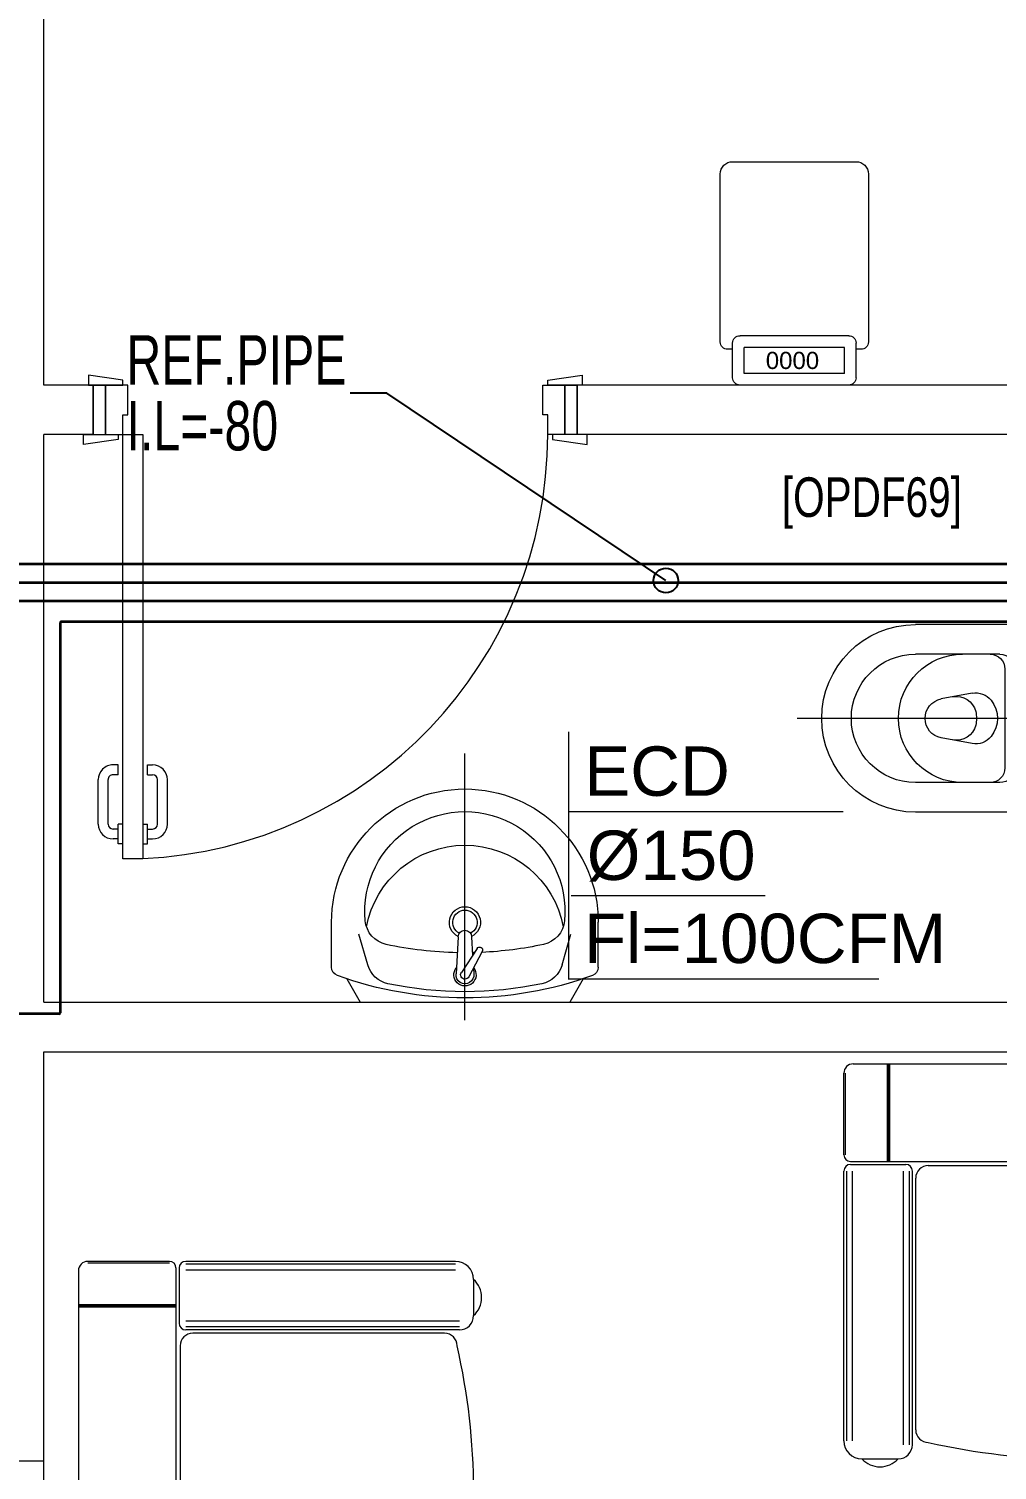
# Model space of a CAD drawing. Header units: millimetres. Extents: x -160614 to 59925, y -157025 to 0.
# Drawn here: x -63562 to -61602, y -100120 to -97201 of the extents above; entities that cross this region are included whole.
import ezdxf
from ezdxf import colors
from ezdxf.entities.mleader import LeaderData, LeaderLine
from ezdxf.math import Vec2, Vec3

# ---------------------------------------------------------------- set-up
doc = ezdxf.new("R2010")
doc.units = ezdxf.units.MM
doc.header["$LTSCALE"] = 8
doc.layers.get('0').update_dxf_attribs({"color": 9, "lineweight": 5})
for name, color, linetype, lineweight in [('72_EGR_BASE_TEXT', 9, 'Continuous', 5), ('72_EGR_EQP_TAG', 9, 'Continuous', 5), ('Aluminum', 9, 'Continuous', 5), ('LOADING', 9, 'Continuous', 5), ('SANIT', 9, 'Continuous', 5), ('Walls', 9, 'Continuous', 5), ('Wooden Joinery', 9, 'Continuous', 5)]:
    doc.layers.add(name, color=color, linetype=linetype, lineweight=lineweight)
for name, color, linetype in [('A-EXH', 1, 'Continuous'), ('A-EXH-texts', 1, 'Continuous'), ('M-TEXT-RP', 7, 'Continuous'), ('REF', 42, 'Continuous'), ('TME-NON MEDICAL FURNITURE', 9, 'Continuous')]:
    doc.layers.add(name, color=color, linetype=linetype)
doc.layers.get('0').off()
doc.layers.get('0').freeze()
doc.styles.add('ARIAL', font='arial.ttf')
doc.styles.add('LEROY100', font='arial.ttf', dxfattribs={"width": 0.7})
doc.styles.get("Standard").update_dxf_attribs({"font": 'ARIALUNI.TTF'})
doc.styles.add('X3G_ENTITY_9F38', font='swisscl.ttf', dxfattribs={"height": 0.2})

# ---------------------------------------------------------------- blocks, each defined once
blk = doc.blocks.new('_Origin')
at = {"color": 0, "linetype": 'ByBlock', "lineweight": -2}
blk.add_line((0, 0), (-1, 0), dxfattribs=at)
blk.add_circle((0, 0), 0.5, dxfattribs=at)
blk = doc.blocks.new('A$C72370EFE')
at = {"layer": 'Wooden Joinery'}
for p, q in [((-0.01, -0.04), (-0.02, -0.04)), ((-0.01, -0.03), (-0.01, -0.07)), ((0, -0.03), (-0.01, -0.03)), ((0.04, -0.03), (0.05, -0.03)), ((0.05, -0.03), (0.05, -0.07)), ((0.05, -0.04), (0.06, -0.04)), ((-0.05, -0.07), (-0.05, -0.16)), ((-0.03, -0.07), (-0.03, -0.16)), ((-0.01, -0.06), (-0.02, -0.06)), ((0, -0.07), (-0.01, -0.07)), ((0.04, -0.07), (0.05, -0.07)), ((0.05, -0.06), (0.06, -0.06)), ((0.07, -0.07), (0.07, -0.16)), ((0.09, -0.07), (0.09, -0.16)), ((-0.01, -0.17), (-0.02, -0.17)), ((-0.01, -0.17), (-0.01, -0.19)), ((0.05, -0.17), (0.06, -0.17)), ((0.05, -0.17), (0.05, -0.19)), ((-0.01, -0.19), (-0.02, -0.19)), ((0.05, -0.19), (0.06, -0.19))]:
    blk.add_line(p, q, dxfattribs=at)
for centre, radius, start, end in [((-0.02, -0.07), 0.03, 90, 180), ((0.06, -0.07), 0.03, 0, 90), ((-0.02, -0.07), 0.01, 90, 180), ((0.06, -0.07), 0.01, 0, 90), ((-0.02, -0.16), 0.03, 180, 270), ((-0.02, -0.16), 0.01, 180, 270), ((0.06, -0.16), 0.01, 270, 0), ((0.06, -0.16), 0.03, 270, 0)]:
    blk.add_arc(centre, radius, start, end, dxfattribs=at)
blk = doc.blocks.new('A$C5DAD61B4')
at = {"layer": 'Wooden Joinery'}
for points in [[(80, 959.1), (80, 969.1), (10, 979.1), (10, 959.1)], [(940, 959.1), (940, 969.1), (1010, 979.1), (1010, 959.1)], [(70, 859.1), (70, 849.1), (0, 839.1), (0, 859.1)], [(120, 859.1), (120, 0), (80, 0), (80, 859.1)], [(950, 859.1), (950, 849.1), (1020, 839.1), (1020, 859.1)]]:
    blk.add_lwpolyline(points, close=True, dxfattribs=at)
for points in [[(45, 859.1), (45, 959.1), (20, 959.1), (20, 859.1), (45, 859.1)], [(45, 859.1), (80, 859.1), (80, 899.1), (90, 899.1), (90, 959.1), (45, 959.1), (45, 859.1)], [(975, 859.1), (940, 859.1), (940, 899.1), (930, 899.1), (930, 959.1), (975, 959.1), (975, 859.1)], [(975, 859.1), (975, 959.1), (1000, 959.1), (1000, 859.1), (975, 859.1)]]:
    blk.add_lwpolyline(points, dxfattribs=at)
blk.add_arc((80, 859.1), 860, 272.666, 0, dxfattribs=at)
at = {"layer": 'Wooden Joinery', "xscale": 999.9999999998854, "yscale": 999.9999999998854, "zscale": 999.9999999998854, "rotation": 180}
blk.add_blockref('A$C72370EFE', (120, 0), dxfattribs=at)
blk = doc.blocks.new('WC manta')
at = {"layer": 'SANIT'}
for p, q in [((-0.13, 0.18), (-0.13, -0.18)), ((-0.12, 0.19), (0.41, 0.19)), ((0.109, 0.18), (0.109, -0.18)), ((0.239, 0.13), (0.41, 0.13)), ((0.05, 0.09), (0.05, -0.09)), ((0.209, 0.1), (0.209, -0.1)), ((0.229, 0.1), (0.229, -0.1)), ((0.2955, 0.051), (0.3581, 0.0393)), ((-0.18, 0), (0.65, 0)), ((0.2955, -0.051), (0.3581, -0.0393)), ((0.239, -0.13), (0.41, -0.13)), ((-0.12, -0.19), (0.41, -0.19))]:
    blk.add_line(p, q, dxfattribs=at)
for centre, radius in [((0.159, 0.0752), 0.01), ((-0.04, 0), 0.02), ((0.159, -0.0753), 0.01)]:
    blk.add_circle(centre, radius, dxfattribs=at)
for centre, radius, start, end in [((-0.12, 0.18), 0.01, 90, 180), ((-0.05, 0.09), 0.1, 0, 90), ((0.119, 0.18), 0.01, 90, 180), ((0.41, 0), 0.19, 270, 90), ((0.239, 0.1), 0.03, 90, 180), ((0.259, 0.1), 0.03, 90, 180), ((0.3147, 0), 0.13, 270, 90), ((0.41, 0), 0.13, 270, 90), ((0.3029, 0), 0.0588, 141.525, 218.475), ((0.2882, 0.0117), 0.04, 79.4289, 141.525), ((0.3271, 0.0044), 0.04, 79.4289, 166.4176), ((0.3507, 0), 0.04, 280.5711, 79.4289), ((0.3454, 0), 0.0588, 166.4176, 193.5824), ((0.3271, -0.0044), 0.04, 193.5824, 280.5711), ((0.2882, -0.0117), 0.04, 218.475, 280.5711), ((-0.05, -0.09), 0.1, 270, 0), ((0.239, -0.1), 0.03, 180, 270), ((0.259, -0.1), 0.03, 180, 270), ((-0.12, -0.18), 0.01, 180, 270), ((0.119, -0.18), 0.01, 180, 270)]:
    blk.add_arc(centre, radius, start, end, dxfattribs=at)
blk = doc.blocks.new('lav-manta 60')
at = {"layer": 'SANIT'}
for p, q in [((0, 0.04), (0, -0.56)), ((-0.2658, -0.0529), (-0.2358, 0)), ((-0.2358, 0), (0.2358, 0)), ((0.2658, -0.0529), (0.2358, 0)), ((-0.015, -0.1473), (-0.0199, -0.064)), ((0.0389, -0.1142), (0.0087, -0.0575)), ((0.0191, -0.077), (0.0199, -0.064)), ((-0.3, -0.0789), (-0.3, -0.18)), ((-0.2185, -0.0841), (-0.2383, -0.1537)), ((0.0274, -0.121), (-0.0078, -0.0673)), ((0.2185, -0.0841), (0.2383, -0.1537)), ((0.3, -0.0789), (0.3, -0.18)), ((0.015, -0.1473), (0.0174, -0.1057))]:
    blk.add_line(p, q, dxfattribs=at)
for centre, radius, start, end in [((0, -0.8557), 0.8457, 70.1771, 109.8229), ((0, -0.8696), 0.8457, 78.1914, 101.8086), ((-0.28, -0.0789), 0.02, 109.8229, 180), ((-0.1608, -0.1006), 0.06, 101.8086, 164.0794), ((0, -0.0617), 0.025, 320.7474, 220.368), ((0, -0.0617), 0.02, 353.2671, 186.682), ((0, -0.0617), 0.00966, 25.4127, 215.9577), ((0.1608, -0.1006), 0.06, 15.9206, 78.1914), ((0.28, -0.0789), 0.02, 0, 70.1771), ((0, -0.9572), 0.8457, 91.1572, 102.0883), ((0, -0.9572), 0.8457, 88.5486, 88.844), ((0.0332, -0.1176), 0.00666, 210.6852, 30.6852), ((0, -0.9572), 0.8457, 77.9117, 87.4274), ((-0.1645, -0.189), 0.06, 102.0883, 174.8142), ((0, -0.18), 0.035, 115.3106, 64.6894), ((0, -0.18), 0.0275, 117.1496, 62.8504), ((0, -0.1473), 0.015, 180, 0), ((0.1645, -0.189), 0.06, 5.1858, 77.9117), ((0, -0.18), 0.3, 180, 0), ((0, -0.2039), 0.2252, 174.8142, 5.1858), ((0, -0.1282), 0.2252, 190.6097, 349.3903)]:
    blk.add_arc(centre, radius, start, end, dxfattribs=at)
blk = doc.blocks.new('GF21008-P')
at = {"layer": 'LOADING'}
for p, q in [((-0.7709, 0), (0.7906, 0)), ((-0.7019, -0.1974), (-0.7019, 0)), ((-0.6994, -0.1974), (-0.6994, 0)), ((-0.6968, -0.1974), (-0.6968, 0)), ((-0.79, -0.1841), (-0.79, -0.0191)), ((-0.7866, -0.1841), (-0.7866, -0.0191)), ((-0.7767, -0.1974), (0.7964, -0.1974)), ((-0.7767, -0.2037), (-0.6644, -0.2037)), ((-0.79, -0.7634), (-0.79, -0.217)), ((-0.784, -0.7634), (-0.784, -0.217)), ((-0.7722, -0.7634), (-0.7722, -0.217)), ((-0.6689, -0.7712), (-0.6689, -0.217)), ((-0.6571, -0.7712), (-0.6571, -0.217)), ((-0.6512, -0.7712), (-0.6512, -0.217)), ((-0.6444, -0.7413), (-0.6444, -0.2312)), ((-0.6191, -0.2059), (-0.0026, -0.2059)), ((-0.7533, -0.8), (-0.68, -0.8))]:
    blk.add_line(p, q, dxfattribs=at)
for centre, radius, start, end in [((-0.7709, -0.0191), 0.0191, 90, 180), ((-0.7767, -0.1841), 0.0133, 180, 270), ((-0.7767, -0.217), 0.0133, 90, 180), ((-0.6644, -0.217), 0.0133, 0, 90), ((-0.6191, -0.2312), 0.0253, 90, 180), ((-0.6191, -0.7413), 0.0253, 180, 270), ((-0.7533, -0.7634), 0.0366, 180, 270), ((-0.68, -0.7712), 0.0288, 270, 0), ((-0.3249, 0.51), 1.31, 257.0217, 282.9783), ((-0.7167, -0.7662), 0.0499, 222.6462, 317.3538)]:
    blk.add_arc(centre, radius, start, end, dxfattribs=at)
blk = doc.blocks.new('single seat')
at = {"layer": 'LOADING'}
for p, q in [((-972558.1, -381684), (-972723.2, -381684)), ((-972558.1, -381687.4), (-972723.2, -381687.4)), ((-972544.8, -381697.3), (-972544.8, -382601.1)), ((-972538.5, -381697.3), (-972538.5, -381809.5)), ((-971978.9, -381684), (-972525.2, -381684)), ((-971978.9, -381689.9), (-972525.2, -381689.9)), ((-972742.2, -381703.1), (-972742.2, -382595.5)), ((-971978.9, -381701.7), (-972525.2, -381701.7)), ((-971942.2, -381720.6), (-971942.2, -381794)), ((-972544.8, -381772.1), (-972742.2, -381772.1)), ((-972544.8, -381774.6), (-972742.2, -381774.6)), ((-972544.8, -381777.1), (-972742.2, -381777.1)), ((-971971, -381805.1), (-972525.2, -381805.1)), ((-971971, -381816.9), (-972525.2, -381816.9)), ((-971971, -381822.8), (-972525.2, -381822.8)), ((-972001, -381829.5), (-972511, -381829.5)), ((-972536.4, -381854.9), (-972536.4, -382471.4)), ((-972536.4, -382471.4), (-972003.7, -382471.4)), ((-971971, -382475.4), (-972525.2, -382475.4)), ((-971971, -382481.3), (-972525.2, -382481.3)), ((-972538.5, -382600.9), (-972538.5, -382488.7)), ((-971971, -382493.1), (-972525.2, -382493.1)), ((-971942.2, -382577.6), (-971942.2, -382504.2)), ((-972544.8, -382521), (-972742.2, -382521)), ((-972544.8, -382523.6), (-972742.2, -382523.6)), ((-972544.8, -382526.1), (-972742.2, -382526.1)), ((-971978.9, -382596.4), (-972525.2, -382596.4)), ((-972558.1, -382610.8), (-972723.2, -382610.8)), ((-972558.1, -382614.2), (-972723.2, -382614.2)), ((-971978.9, -382608.3), (-972525.2, -382608.3)), ((-971978.9, -382614.2), (-972525.2, -382614.2))]:
    blk.add_line(p, q, dxfattribs=at)
for centre, radius, start, end in [((-972723.2, -381703.1), 19.1, 90, 180), ((-972558.1, -381697.3), 13.3, 0, 90), ((-972525.2, -381697.3), 13.3, 90, 180), ((-971978.9, -381720.6), 36.6, 0, 90), ((-971976, -381757.3), 49.9, 312.6462, 47.3538), ((-972525.2, -381809.5), 13.3, 180, 270), ((-971971, -381794), 28.8, 270, 0), ((-972511, -381854.9), 25.3, 90, 180), ((-972001, -381854.9), 25.3, 0, 90), ((-973252.2, -382149.1), 1310, 347.0217, 12.9783), ((-972003.7, -382443.3), 28.1, 270, 0), ((-972525.2, -382488.7), 13.3, 90, 180), ((-971971, -382504.2), 28.8, 0, 90), ((-971976, -382540.9), 49.9, 312.6462, 47.3538), ((-972723.2, -382595.1), 19.1, 180, 270), ((-972558.1, -382600.9), 13.3, 270, 0), ((-972525.2, -382600.9), 13.3, 180, 270), ((-971978.9, -382577.6), 36.6, 270, 0)]:
    blk.add_arc(centre, radius, start, end, dxfattribs=at)
blk = doc.blocks.new('HF13461A-P')
at = {"layer": 'LOADING'}
for p, q in [((0.2579, 0.4503), (0.0379, 0.4503)), ((0.0229, 0.4353), (0.0229, 0.3653)), ((0.2493, 0.4266), (0.0466, 0.4266)), ((0.0466, 0.4266), (0.0466, 0.3739)), ((0.2493, 0.4266), (0.2493, 0.3739)), ((0.2729, 0.4353), (0.2729, 0.3653)), ((-0.0021, 0.3628), (-0.0021, 0.0228)), ((0.0229, 0.3778), (0.0129, 0.3778)), ((0.2493, 0.3739), (0.0466, 0.3739)), ((0.2829, 0.3778), (0.2729, 0.3778)), ((0.2979, 0.0228), (0.2979, 0.3628)), ((0.2579, 0.3503), (0.0379, 0.3503)), ((0.0229, -0.0022), (0.2729, -0.0022))]:
    blk.add_line(p, q, dxfattribs=at)
for centre, radius, start, end in [((0.0379, 0.4353), 0.015, 90, 180), ((0.2579, 0.4353), 0.015, 0, 90), ((0.0129, 0.3628), 0.015, 90, 180), ((0.0379, 0.3653), 0.015, 180, 270), ((0.2579, 0.3653), 0.015, 270, 0), ((0.2829, 0.3628), 0.015, 0, 90), ((0.0229, 0.0228), 0.025, 180, 270), ((0.2729, 0.0228), 0.025, 270, 0)]:
    blk.add_arc(centre, radius, start, end, dxfattribs=at)
blk.add_text('0000', height=0.03477, dxfattribs=at).set_placement((0.0901, 0.3829))
blk = doc.blocks.new('1stF')
at = {"layer": 'Aluminum', "color": 9}
blk.add_line((-63531.9, -101901.9, 0.1), (-63531.9, -100101.9, 0.1), dxfattribs=at)
at = {"layer": 'Walls', "color": 9}
for p, q in [((-63531.9, -97922.6, 0.1), (-63531.9, -94422.6, 0.1)), ((-63431.9, -97922.6, 0.1), (-63531.9, -97922.6, 0.1)), ((-63431.9, -98022.6, 0.1), (-63431.9, -97922.6, 0.1)), ((-62451.9, -98022.6, 0.1), (-62451.9, -97922.6, 0.1)), ((-58822.3, -97922.6, 0.1), (-62451.9, -97922.6, 0.1)), ((-63531.9, -99172.6, 0.1), (-63531.9, -98022.6, 0.1)), ((-63431.9, -98022.6, 0.1), (-63531.9, -98022.6, 0.1)), ((-61227.1, -98022.6, 0.1), (-62451.9, -98022.6, 0.1)), ((-63531.9, -99172.6, 0.1), (-61227.1, -99172.6, 0.1)), ((-63531.9, -100101.9, 0.1), (-63531.9, -99272.6, 0.1)), ((-63531.9, -99272.6, 0.1), (-59902.3, -99272.6, 0.1)), ((-63531.9, -100101.9, 0.1), (-63631.9, -100101.9, 0.1))]:
    blk.add_line(p, q, dxfattribs=at)
at = {"layer": 'LOADING', "color": 9, "lineweight": 0, "xscale": -1000, "yscale": 1000, "zscale": 1000, "rotation": 180}
blk.add_blockref('HF13461A-P', (-62160.4, -97472.3, 0), dxfattribs=at)
at = {"layer": 'LOADING', "color": 9}
blk.add_blockref('single seat', (909280.3, 281986.8), dxfattribs=at)
at = {"layer": 'SANIT', "color": 9, "xscale": -999.9999999999995, "yscale": 999.9999999999995, "zscale": 999.9999999999995}
blk.add_blockref('WC manta', (-61357.1, -98597.6, 0.1), dxfattribs=at)
at = {"layer": 'SANIT', "color": 9, "xscale": -900.000000000201, "yscale": 900.000000000201, "zscale": 900.000000000201, "rotation": 180}
blk.add_blockref('lav-manta 60', (-62679.5, -99172.6, 0.1), dxfattribs=at)
at = {"layer": 'TME-NON MEDICAL FURNITURE', "color": 9, "xscale": 1000, "yscale": 1000, "zscale": 1000}
blk.add_blockref('GF21008-P', (-61122.3, -99297.3), dxfattribs=at)
at = {"layer": 'Wooden Joinery', "color": 9}
blk.add_blockref('A$C5DAD61B4', (-63451.9, -98881.7, 0.1), dxfattribs=at)
at = {"layer": '72_EGR_BASE_TEXT', "color": 9, "insert": (-61855.5, -98109.5, 0.1), "char_height": 80, "attachment_point": 2, "style": 'X3G_ENTITY_9F38'}
blk.add_mtext('[OPDF69]', dxfattribs=at)
blk = doc.blocks.new('HVACFF')
at = {"layer": 'A-EXH-texts', "lineweight": 20, "ltscale": 1.014}
for p, q in [((-62469.9, -98624.9), (-62469.9, -99125)), ((-62469.9, -98624.9), (-62469.9, -99125)), ((-62469.9, -98786.2), (-61913.5, -98786.2)), ((-62469.9, -98786.2), (-61913.5, -98786.2)), ((-62464.5, -98956.6), (-62071.4, -98956.6)), ((-62464.5, -98956.6), (-62071.4, -98956.6)), ((-62470.3, -99125), (-61841.4, -99125)), ((-62470.3, -99125), (-61841.4, -99125))]:
    blk.add_line(p, q, dxfattribs=at)
at = {"layer": 'A-EXH-texts', "linetype": 'Continuous', "lineweight": 20, "ltscale": 1.014}
blk.add_lwpolyline([(-61841.4, -99125, 0, 0, 0), (-61404.6, -98743.1, 0, 0, 0), (-61404.6, -98743.1, 0, 25, 0), (-61442.2, -98776, 0, 0, 0)], format="xyseb", dxfattribs=at)
blk.add_lwpolyline([(-61841.4, -99125, 0, 0, 0), (-61404.6, -98743.1, 0, 0, 0), (-61404.6, -98743.1, 0, 25, 0), (-61442.2, -98776, 0, 0, 0)], format="xyseb", dxfattribs=at)
at = {"layer": 'REF', "lineweight": 35}
for p, q in [((-58849.7, -98285.4), (-65033.7, -98285.4)), ((-58849.7, -98285.4), (-65033.7, -98285.4)), ((-58849.7, -98322.9), (-68544.6, -98322.9)), ((-58849.7, -98322.9), (-68544.6, -98322.9)), ((-58849.7, -98360.4), (-63693.4, -98360.4)), ((-58849.7, -98360.4), (-63693.4, -98360.4)), ((-58849.7, -98401.8), (-63497.1, -98401.8)), ((-58849.7, -98401.8), (-63497.1, -98401.8)), ((-63499.2, -98403.9), (-63499.2, -99194.1)), ((-63499.2, -98403.9), (-63499.2, -99194.1)), ((-63501.4, -99196.2), (-65255.4, -99196.2)), ((-63501.4, -99196.2), (-65255.4, -99196.2))]:
    blk.add_line(p, q, dxfattribs=at)
blk.add_arc((-63497.1, -98403.9), 2.12, 90, 180, dxfattribs=at)
blk.add_arc((-63497.1, -98403.9), 2.12, 90, 180, dxfattribs=at)
at = {"layer": 'REF', "lineweight": 35, "ltscale": 1.034}
blk.add_arc((-63501.4, -99194.1), 2.12, 270, 0, dxfattribs=at)
blk.add_arc((-63501.4, -99194.1), 2.12, 270, 0, dxfattribs=at)
at = {"layer": 'A-EXH-texts', "lineweight": 15, "style": 'ARIAL'}
for s, p in [('ECD', (-62438, -98754.4)), ('ECD', (-62438, -98754.4)), ('Ø150', (-62432.7, -98924.8)), ('Ø150', (-62432.7, -98924.8)), ('Fl=100CFM', (-62438.5, -99093.1)), ('Fl=100CFM', (-62438.5, -99093.1))]:
    blk.add_text(s, height=100, dxfattribs=at).set_placement(p)
at = {"layer": 'M-TEXT-RP', "lineweight": 15}
ml = blk.add_multileader_mtext('Standard', dxfattribs=at)
ml.set_content('\\A1;REF.PIPE{\\H0.99997x;\\P\\A0;\\H1.00003x;\\C1;I.L=-80}', color=256, style='LEROY100')
ml.set_leader_properties()
ml.set_arrow_properties(name='ORIGIN')
ml.build(insert=Vec2(0, 0))
ml.multileader.update_dxf_attribs({"text_left_attachment_type": 2, "text_right_attachment_type": 2, "dogleg_length": 277.5, "arrow_head_size": 50})
ctx = ml.context
ctx.base_point, ctx.char_height, ctx.arrow_head_size, ctx.landing_gap_size, ctx.plane_origin = Vec3(-63384.8, -97939.2), 100, 50, 20, Vec3(-62401.1, -94411.8)
ctx.left_attachment, ctx.right_attachment = 2, 2
notes = []
notes.append((ctx, [(1, (1, 1, 0), (-62837.8, -97939.2), (-1, 0), 74.3, [(0, [(-62272.6, -98318.4)], 0, [])])]))
ctx.mtext.insert, ctx.mtext.width, ctx.mtext.line_spacing_factor, ctx.mtext.flow_direction = Vec3(-63364.8, -97821.5), 43.984, 0.8, 5
ml = blk.add_multileader_mtext('Standard', dxfattribs=at)
ml.set_content('\\A1;REF.PIPE{\\H0.99997x;\\P\\A0;\\H1.00003x;\\C1;I.L=-80}', color=256, style='LEROY100')
ml.set_leader_properties()
ml.set_arrow_properties(name='ORIGIN')
ml.build(insert=Vec2(0, 0))
ml.multileader.update_dxf_attribs({"text_left_attachment_type": 2, "text_right_attachment_type": 2, "dogleg_length": 277.5, "arrow_head_size": 50})
ctx = ml.context
ctx.base_point, ctx.char_height, ctx.arrow_head_size, ctx.landing_gap_size, ctx.plane_origin = Vec3(-63384.8, -97939.2), 100, 50, 20, Vec3(-62401.1, -94411.8)
ctx.left_attachment, ctx.right_attachment = 2, 2
notes.append((ctx, [(1, (1, 1, 0), (-62837.8, -97939.2), (-1, 0), 74.3, [(0, [(-62272.6, -98318.4)], 0, [])])]))
ctx.mtext.insert, ctx.mtext.width, ctx.mtext.line_spacing_factor, ctx.mtext.flow_direction = Vec3(-63364.8, -97821.5), 43.984, 0.8, 5
for ctx, leaders in notes:
    for number, flags, end, landing, length, lines in leaders:
        leader = LeaderData()
        leader.index, (leader.has_last_leader_line, leader.has_dogleg_vector, leader.attachment_direction) = number, flags
        leader.last_leader_point, leader.dogleg_vector, leader.dogleg_length = Vec3(end), Vec3(landing), length
        for number, points, colour, breaks in lines:
            line = LeaderLine()
            line.index, line.vertices, line.color, line.breaks = number, Vec3.list(points), colors.encode_raw_color(colour), breaks
            leader.lines.append(line)
        ctx.leaders.append(leader)

msp = doc.modelspace()

# ---------------------------------------------------------------- block references
at = {"layer": '72_EGR_EQP_TAG'}
msp.add_blockref('1stF', (0, 0), dxfattribs=at)
at = {"layer": 'A-EXH'}
msp.add_blockref('HVACFF', (0, 0), dxfattribs=at)

doc.saveas('drawing.dxf')
